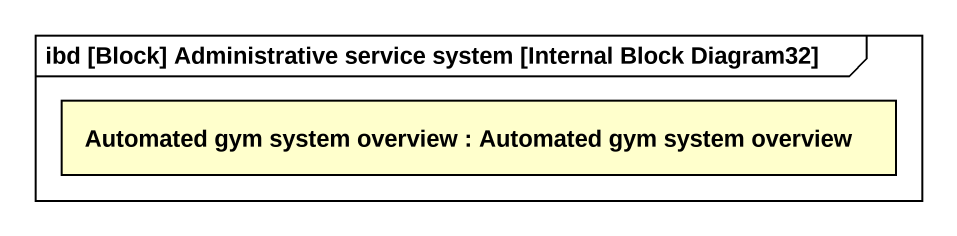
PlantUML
@startuml
mainframe ibd [Block] Administrative service system [Internal Block Diagram32]
rectangle "Automated gym system overview : Automated gym system overview" as Automated_gym_system #FFFFCC
@enduml
